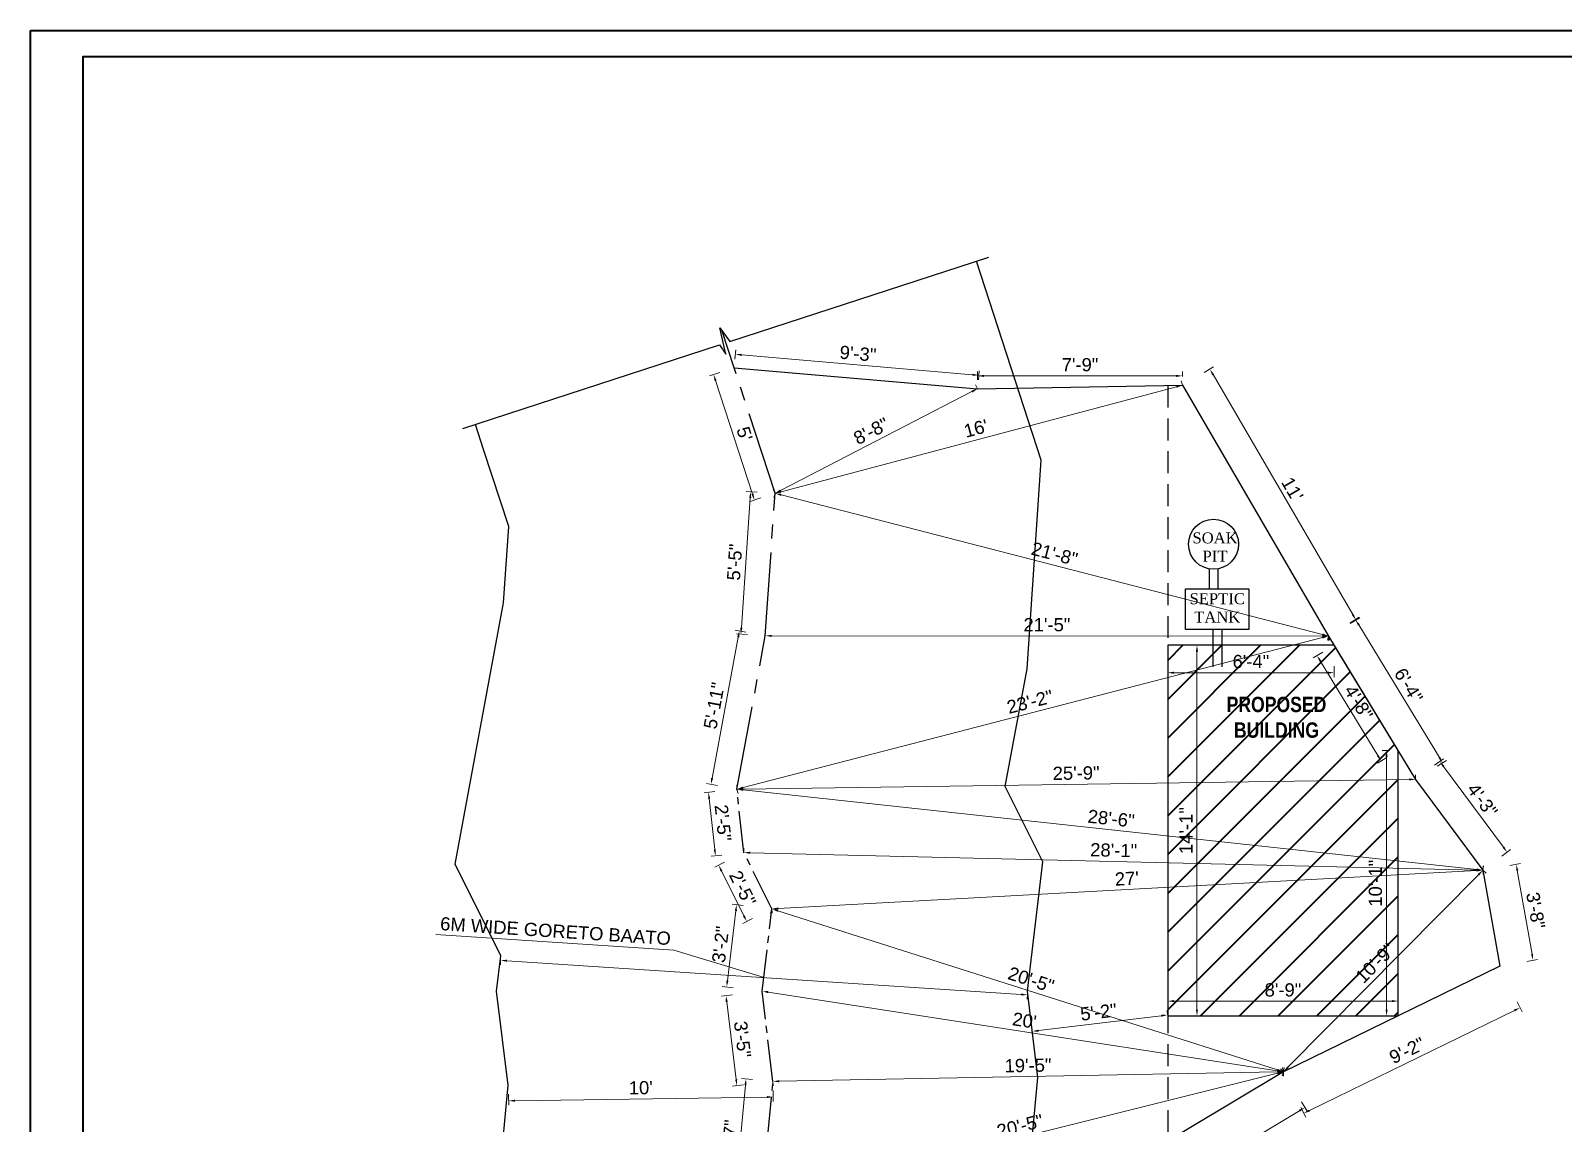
# Model space of a CAD drawing. Header units: inches. Extents: x 376358 to 406049, y -63575 to -53607.
# Drawn here: x 383378 to 384077, y -56287 to -55789 of the extents above; entities that cross this region are included whole.
import ezdxf

# ---------------------------------------------------------------- set-up
doc = ezdxf.new("R2010")
doc.units = ezdxf.units.IN
doc.header["$LTSCALE"] = 2
doc.header["$MEASUREMENT"] = 0
doc.header["$PDMODE"] = 34
doc.linetypes.add('CENTER2', pattern=[28.575, 19.05, -3.175, 3.175, -3.175])
doc.linetypes.add('HIDDEN', pattern=[0.375, 0.25, -0.125])
doc.layers.get('0').update_dxf_attribs({"linetype": 'CONTINUOUS'})
doc.layers.get('DEFPOINTS').update_dxf_attribs({"color": 141, "linetype": 'CONTINUOUS'})
for name, color, linetype, lineweight in [('door', 20, 'CONTINUOUS', 35), ('steps', 253, 'CONTINUOUS', 20), ('WALL - A', 1, 'CONTINUOUS', 40)]:
    doc.layers.add(name, color=color, linetype=linetype, lineweight=lineweight)
doc.layers.add('Normal Wall', color=7, linetype='CONTINUOUS', lineweight=35, true_color=0xffaf89)
doc.styles.add('Lettring Text', font='arial.ttf')
doc.styles.get("Standard").update_dxf_attribs({"font": 'ARIALN.TTF'})
doc.dimstyles.new('Copy of Standard', dxfattribs={"dimtxt": 6, "dimasz": 2.875, "dimexe": 2, "dimexo": 4, "dimgap": 2, "dimtad": 1, "dimdec": 0, "dimrnd": 1, "dimzin": 0, "dimdsep": 46, "dimlunit": 4, "dimtxsty": 'Lettring Text', "dimcen": 0.1, "dimclrd": 7, "dimclre": 7, "dimclrt": 7, "dimazin": 0, "dimtfac": 0.645, "dimtdec": 0, "dimtmove": 1, "dimatfit": 0, "dimfxl": 3, "dimfxlon": 1, "dimtfillclr": 256, "dimtolj": 1, "dimtzin": 0, "dimlwd": -1, "dimlwe": -1, "dimarcsym": 2})

# ---------------------------------------------------------------- blocks, each defined once
blk = doc.blocks.new('*D374')
at = {"layer": 'DEFPOINTS', "color": 0, "ltscale": 0.5, "transparency": 16777216}
for p in [(383698.86, -55942.78), (383810.28, -55946.19), (383809.75, -55952.31)]:
    blk.add_point(p, dxfattribs=at)
at = {"layer": 'steps', "color": 7, "ltscale": 0.5, "transparency": 16777216}
for p, q in [((383699.2, -55938.79), (383699.56, -55934.66)), ((383702.25, -55936.9), (383807.42, -55945.94)), ((383810.1, -55948.33), (383810.45, -55944.2))]:
    blk.add_line(p, q, dxfattribs=at)
for points in [[(383702.29, -55936.42), (383702.21, -55937.38), (383699.39, -55936.65)], [(383807.46, -55945.47), (383807.38, -55946.42), (383810.28, -55946.19)]]:
    blk.add_solid(points, dxfattribs=at)
at = {"layer": 'steps', "color": 7, "ltscale": 0.5, "transparency": 16777216, "insert": (383755.27, -55936.37), "char_height": 6, "attachment_point": 5, "rotation": 355.08369, "style": 'Lettring Text'}
blk.add_mtext('\\A1;9\'-3"', dxfattribs=at)
blk = doc.blocks.new('*D375')
at = {"layer": 'DEFPOINTS', "color": 0, "ltscale": 0.5, "transparency": 16777216}
for p in [(383903.07, -55946.47), (383903.07, -55950.71), (383809.75, -55952.31)]:
    blk.add_point(p, dxfattribs=at)
at = {"layer": 'steps', "color": 7, "ltscale": 0.5, "transparency": 16777216}
for p, q in [((383809.75, -55948.31), (383809.75, -55944.47)), ((383812.63, -55946.47), (383900.19, -55946.47)), ((383903.07, -55946.71), (383903.07, -55944.47))]:
    blk.add_line(p, q, dxfattribs=at)
for points in [[(383812.63, -55945.99), (383812.63, -55946.95), (383809.75, -55946.47)], [(383900.19, -55945.99), (383900.19, -55946.95), (383903.07, -55946.47)]]:
    blk.add_solid(points, dxfattribs=at)
at = {"layer": 'steps', "color": 7, "ltscale": 0.5, "transparency": 16777216, "insert": (383856.41, -55941.41), "char_height": 6, "attachment_point": 5, "style": 'Lettring Text'}
blk.add_mtext('\\A1;7\'-9"', dxfattribs=at)
blk = doc.blocks.new('*D376')
at = {"layer": 'DEFPOINTS', "color": 0, "ltscale": 0.5, "transparency": 16777216}
for p in [(383903.07, -55950.71), (383982.1, -56057.65), (383969.6, -56064.93)]:
    blk.add_point(p, dxfattribs=at)
at = {"layer": 'steps', "color": 7, "ltscale": 0.5, "transparency": 16777216}
for p, q in [((383912.97, -55944.94), (383917.29, -55942.42)), ((383917.01, -55945.91), (383980.65, -56055.17)), ((383979.51, -56059.16), (383983.83, -56056.65))]:
    blk.add_line(p, q, dxfattribs=at)
for points in [[(383917.43, -55945.67), (383916.6, -55946.15), (383915.57, -55943.43)], [(383981.07, -56054.93), (383980.24, -56055.41), (383982.1, -56057.65)]]:
    blk.add_solid(points, dxfattribs=at)
at = {"layer": 'steps', "color": 7, "ltscale": 0.5, "transparency": 16777216, "insert": (383953.16, -55998.02), "char_height": 6, "attachment_point": 5, "rotation": 300.21914, "style": 'Lettring Text'}
blk.add_mtext("\\A1;11'", dxfattribs=at)
blk = doc.blocks.new('*D377')
at = {"layer": 'DEFPOINTS', "color": 0, "ltscale": 0.5, "transparency": 16777216}
for p in [(383969.6, -56064.93), (384021.6, -56122.7), (384009.29, -56130.19)]:
    blk.add_point(p, dxfattribs=at)
at = {"layer": 'steps', "color": 7, "ltscale": 0.5, "transparency": 16777216}
for p, q in [((383979.35, -56059.01), (383983.62, -56056.41)), ((383983.41, -56059.9), (384020.11, -56120.24)), ((384019.04, -56124.26), (384023.31, -56121.66))]:
    blk.add_line(p, q, dxfattribs=at)
for points in [[(383983.81, -56059.65), (383983, -56060.15), (383981.91, -56057.45)], [(384020.51, -56119.99), (384019.7, -56120.49), (384021.6, -56122.7)]]:
    blk.add_solid(points, dxfattribs=at)
at = {"layer": 'steps', "color": 7, "ltscale": 0.5, "transparency": 16777216, "insert": (384006.08, -56087.44), "char_height": 6, "attachment_point": 5, "rotation": 301.30939, "style": 'Lettring Text'}
blk.add_mtext('\\A1;6\'-4"', dxfattribs=at)
blk = doc.blocks.new('*D378')
at = {"layer": 'DEFPOINTS', "color": 0, "ltscale": 0.5, "transparency": 16777216}
for p in [(384009.29, -56130.19), (384050.97, -56163.39), (384039.95, -56171.56)]:
    blk.add_point(p, dxfattribs=at)
at = {"layer": 'steps', "color": 7, "ltscale": 0.5, "transparency": 16777216}
for p, q in [((384017.89, -56123.81), (384021.91, -56120.83)), ((384022.02, -56124.33), (384049.25, -56161.08)), ((384048.56, -56165.18), (384052.57, -56162.2))]:
    blk.add_line(p, q, dxfattribs=at)
for points in [[(384022.4, -56124.05), (384021.63, -56124.62), (384020.3, -56122.02)], [(384049.64, -56160.8), (384048.87, -56161.37), (384050.97, -56163.39)]]:
    blk.add_solid(points, dxfattribs=at)
at = {"layer": 'steps', "color": 7, "ltscale": 0.5, "transparency": 16777216, "insert": (384039.7, -56139.69), "char_height": 6, "attachment_point": 5, "rotation": 306.54442, "style": 'Lettring Text'}
blk.add_mtext('\\A1;4\'-3"', dxfattribs=at)
blk = doc.blocks.new('*D379')
at = {"layer": 'DEFPOINTS', "color": 0, "ltscale": 0.5, "transparency": 16777216}
for p in [(384039.95, -56171.56), (384047.68, -56215.3), (384062.83, -56212.63)]:
    blk.add_point(p, dxfattribs=at)
at = {"layer": 'steps', "color": 7, "ltscale": 0.5, "transparency": 16777216}
for p, q in [((384052.16, -56169.4), (384057.08, -56168.53)), ((384055.61, -56171.71), (384062.33, -56209.79)), ((384059.88, -56213.15), (384064.8, -56212.28))]:
    blk.add_line(p, q, dxfattribs=at)
for points in [[(384056.08, -56171.63), (384055.14, -56171.79), (384055.11, -56168.88)], [(384062.8, -56209.71), (384061.86, -56209.88), (384062.83, -56212.63)]]:
    blk.add_solid(points, dxfattribs=at)
at = {"layer": 'steps', "color": 7, "ltscale": 0.5, "transparency": 16777216, "insert": (384063.96, -56189.87), "char_height": 6, "attachment_point": 5, "rotation": 280.01239, "style": 'Lettring Text'}
blk.add_mtext('\\A1;3\'-8"', dxfattribs=at)
blk = doc.blocks.new('*D380')
at = {"layer": 'DEFPOINTS', "color": 0, "ltscale": 0.5, "transparency": 16777216}
for p in [(384047.68, -56215.3), (383949.11, -56263.36), (383958.32, -56282.25)]:
    blk.add_point(p, dxfattribs=at)
at = {"layer": 'steps', "color": 7, "ltscale": 0.5, "transparency": 16777216}
for p, q in [((384054.3, -56235.45), (383960.91, -56280.99)), ((384055.57, -56231.49), (384057.76, -56235.99)), ((383957.01, -56279.55), (383959.2, -56284.04))]:
    blk.add_line(p, q, dxfattribs=at)
for points in [[(384054.09, -56235.02), (384054.51, -56235.88), (384056.89, -56234.19)], [(383960.7, -56280.56), (383961.12, -56281.42), (383958.32, -56282.25)]]:
    blk.add_solid(points, dxfattribs=at)
at = {"layer": 'steps', "color": 7, "ltscale": 0.5, "transparency": 16777216, "insert": (384005.39, -56253.67), "char_height": 6, "attachment_point": 5, "rotation": 25.99193, "style": 'Lettring Text'}
blk.add_mtext('\\A1;9\'-2"', dxfattribs=at)
blk = doc.blocks.new('*D381')
at = {"layer": 'DEFPOINTS', "color": 0, "ltscale": 0.5, "transparency": 16777216}
for p in [(383949.11, -56263.36), (383865.14, -56313.54), (383874.85, -56329.8)]:
    blk.add_point(p, dxfattribs=at)
at = {"layer": 'steps', "color": 7, "ltscale": 0.5, "transparency": 16777216}
for p, q in [((383957.29, -56277.04), (383959.86, -56281.33)), ((383956.36, -56281.09), (383877.32, -56328.32)), ((383873.32, -56327.22), (383875.88, -56331.51))]:
    blk.add_line(p, q, dxfattribs=at)
for points in [[(383956.12, -56280.68), (383956.61, -56281.5), (383958.83, -56279.62)], [(383877.08, -56327.91), (383877.57, -56328.73), (383874.85, -56329.8)]]:
    blk.add_solid(points, dxfattribs=at)
at = {"layer": 'steps', "color": 7, "ltscale": 0.5, "transparency": 16777216, "insert": (383914.24, -56300.36), "char_height": 6, "attachment_point": 5, "rotation": 30.86167, "style": 'Lettring Text'}
blk.add_mtext('\\A1;8\'-2"', dxfattribs=at)
blk = doc.blocks.new('*D384')
at = {"layer": 'DEFPOINTS', "color": 0, "ltscale": 0.5, "transparency": 16777216}
for p in [(383704.27, -56266.59), (383716.54, -56267.72), (383711.47, -56322.52)]:
    blk.add_point(p, dxfattribs=at)
at = {"layer": 'steps', "color": 7, "ltscale": 0.5, "transparency": 16777216}
for p, q in [((383699.47, -56318.53), (383704, -56269.45)), ((383707.26, -56266.87), (383702.28, -56266.41)), ((383702.19, -56321.67), (383697.21, -56321.2))]:
    blk.add_line(p, q, dxfattribs=at)
for points in [[(383703.53, -56269.41), (383704.48, -56269.5), (383704.27, -56266.59)], [(383698.99, -56318.48), (383699.94, -56318.57), (383699.2, -56321.39)]]:
    blk.add_solid(points, dxfattribs=at)
at = {"layer": 'steps', "color": 7, "ltscale": 0.5, "transparency": 16777216, "insert": (383696.76, -56293.53), "char_height": 6, "attachment_point": 5, "rotation": 84.71805, "style": 'Lettring Text'}
blk.add_mtext('\\A1;4\'-7"', dxfattribs=at)
blk = doc.blocks.new('*D385')
at = {"layer": 'DEFPOINTS', "color": 0, "ltscale": 0.5, "transparency": 16777216}
for p in [(383695.14, -56228.66), (383711.55, -56226.67), (383716.54, -56267.72)]:
    blk.add_point(p, dxfattribs=at)
at = {"layer": 'steps', "color": 7, "ltscale": 0.5, "transparency": 16777216}
for p, q in [((383698.12, -56228.3), (383693.15, -56228.9)), ((383699.78, -56266.86), (383695.48, -56231.51)), ((383703.1, -56269.36), (383698.14, -56269.96))]:
    blk.add_line(p, q, dxfattribs=at)
for points in [[(383695.96, -56231.46), (383695.01, -56231.57), (383695.14, -56228.66)], [(383700.25, -56266.81), (383699.3, -56266.92), (383700.13, -56269.72)]]:
    blk.add_solid(points, dxfattribs=at)
at = {"layer": 'steps', "color": 7, "ltscale": 0.5, "transparency": 16777216, "insert": (383702.66, -56248.58), "char_height": 6, "attachment_point": 5, "rotation": 276.92535, "style": 'Lettring Text'}
blk.add_mtext('\\A1;3\'-5"', dxfattribs=at)
blk = doc.blocks.new('*D386')
at = {"layer": 'DEFPOINTS', "color": 0, "ltscale": 0.5, "transparency": 16777216}
for p in [(383699.98, -56187.23), (383716.08, -56189.17), (383711.55, -56226.67)]:
    blk.add_point(p, dxfattribs=at)
at = {"layer": 'steps', "color": 7, "ltscale": 0.5, "transparency": 16777216}
for p, q in [((383702.96, -56187.59), (383698, -56186.99)), ((383695.8, -56221.87), (383699.64, -56190.08)), ((383698.43, -56225.08), (383693.47, -56224.48))]:
    blk.add_line(p, q, dxfattribs=at)
for points in [[(383699.16, -56190.02), (383700.11, -56190.14), (383699.98, -56187.23)], [(383695.32, -56221.81), (383696.28, -56221.93), (383695.46, -56224.72)]]:
    blk.add_solid(points, dxfattribs=at)
at = {"layer": 'steps', "color": 7, "ltscale": 0.5, "transparency": 16777216, "insert": (383692.69, -56205.37), "char_height": 6, "attachment_point": 5, "rotation": 83.11748, "style": 'Lettring Text'}
blk.add_mtext('\\A1;3\'-2"', dxfattribs=at)
blk = doc.blocks.new('*D387')
at = {"layer": 'DEFPOINTS', "color": 0, "ltscale": 0.5, "transparency": 16777216}
for p in [(383703.29, -56163.56), (383691.8, -56169.3), (383716.08, -56189.17)]:
    blk.add_point(p, dxfattribs=at)
at = {"layer": 'steps', "color": 7, "ltscale": 0.5, "transparency": 16777216}
for p, q in [((383694.48, -56167.96), (383690.01, -56170.19)), ((383703.3, -56192.33), (383693.08, -56171.87)), ((383707.27, -56193.57), (383702.79, -56195.8))]:
    blk.add_line(p, q, dxfattribs=at)
for points in [[(383693.51, -56171.66), (383692.65, -56172.09), (383691.8, -56169.3)], [(383703.73, -56192.12), (383702.87, -56192.55), (383704.58, -56194.91)]]:
    blk.add_solid(points, dxfattribs=at)
at = {"layer": 'steps', "color": 7, "ltscale": 0.5, "transparency": 16777216, "insert": (383702.72, -56179.84), "char_height": 6, "attachment_point": 5, "rotation": 296.5303, "style": 'Lettring Text'}
blk.add_mtext('\\A1;2\'-5"', dxfattribs=at)
blk = doc.blocks.new('*D388')
at = {"layer": 'DEFPOINTS', "color": 0, "ltscale": 0.5, "transparency": 16777216}
for p in [(383687.16, -56136.09), (383700.13, -56134.67), (383703.29, -56163.56)]:
    blk.add_point(p, dxfattribs=at)
at = {"layer": 'steps', "color": 7, "ltscale": 0.5, "transparency": 16777216}
for p, q in [((383690.14, -56135.77), (383685.17, -56136.31)), ((383690.01, -56162.12), (383687.48, -56138.95)), ((383693.31, -56164.66), (383688.34, -56165.2))]:
    blk.add_line(p, q, dxfattribs=at)
for points in [[(383687.95, -56138.9), (383687, -56139), (383687.16, -56136.09)], [(383690.49, -56162.07), (383689.54, -56162.18), (383690.33, -56164.98)]]:
    blk.add_solid(points, dxfattribs=at)
at = {"layer": 'steps', "color": 7, "ltscale": 0.5, "transparency": 16777216, "insert": (383693.78, -56149.99), "char_height": 6, "attachment_point": 5, "rotation": 276.24963, "style": 'Lettring Text'}
blk.add_mtext('\\A1;2\'-5"', dxfattribs=at)
blk = doc.blocks.new('*D389')
at = {"layer": 'DEFPOINTS', "color": 0, "ltscale": 0.5, "transparency": 16777216}
for p in [(383701.22, -56062.65), (383713.05, -56064.84), (383700.13, -56134.67)]:
    blk.add_point(p, dxfattribs=at)
at = {"layer": 'steps', "color": 7, "ltscale": 0.5, "transparency": 16777216}
for p, q in [((383704.17, -56063.2), (383699.26, -56062.29)), ((383688.82, -56129.66), (383700.7, -56065.48)), ((383691.24, -56133.03), (383686.33, -56132.12))]:
    blk.add_line(p, q, dxfattribs=at)
for points in [[(383700.23, -56065.39), (383701.17, -56065.57), (383701.22, -56062.65)], [(383688.35, -56129.57), (383689.29, -56129.74), (383688.29, -56132.48)]]:
    blk.add_solid(points, dxfattribs=at)
at = {"layer": 'steps', "color": 7, "ltscale": 0.5, "transparency": 16777216, "insert": (383689.78, -56096.65), "char_height": 6, "attachment_point": 5, "rotation": 79.51136, "style": 'Lettring Text'}
blk.add_mtext('\\A1;5\'-11"', dxfattribs=at)
blk = doc.blocks.new('*D390')
at = {"layer": 'DEFPOINTS', "color": 0, "ltscale": 0.5, "transparency": 16777216}
for p in [(383706.38, -55999.19), (383717.49, -55999.95), (383713.05, -56064.84)]:
    blk.add_point(p, dxfattribs=at)
at = {"layer": 'steps', "color": 7, "ltscale": 0.5, "transparency": 16777216}
for p, q in [((383709.37, -55999.39), (383704.38, -55999.05)), ((383702.14, -56061.22), (383706.18, -56002.06)), ((383704.94, -56064.29), (383699.95, -56063.95))]:
    blk.add_line(p, q, dxfattribs=at)
for points in [[(383705.71, -56002.02), (383706.66, -56002.09), (383706.38, -55999.19)], [(383701.67, -56061.18), (383702.62, -56061.25), (383701.95, -56064.08)]]:
    blk.add_solid(points, dxfattribs=at)
at = {"layer": 'steps', "color": 7, "ltscale": 0.5, "transparency": 16777216, "insert": (383699.12, -56031.29), "char_height": 6, "attachment_point": 5, "rotation": 86.0932, "style": 'Lettring Text'}
blk.add_mtext('\\A1;5\'-5"', dxfattribs=at)
blk = doc.blocks.new('*D391')
at = {"layer": 'DEFPOINTS', "color": 0, "ltscale": 0.5, "transparency": 16777216}
for p in [(383698.86, -55942.78), (383689.49, -55945.83), (383717.49, -55999.95)]:
    blk.add_point(p, dxfattribs=at)
at = {"layer": 'steps', "color": 7, "ltscale": 0.5, "transparency": 16777216}
for p, q in [((383692.34, -55944.9), (383687.58, -55946.45)), ((383707.22, -56000.27), (383690.38, -55948.56)), ((383710.96, -56002.07), (383706.21, -56003.62))]:
    blk.add_line(p, q, dxfattribs=at)
for points in [[(383690.83, -55948.42), (383689.92, -55948.71), (383689.49, -55945.83)], [(383707.68, -56000.12), (383706.77, -56000.42), (383708.11, -56003)]]:
    blk.add_solid(points, dxfattribs=at)
at = {"layer": 'steps', "color": 7, "ltscale": 0.5, "transparency": 16777216, "insert": (383703.6, -55972.85), "char_height": 6, "attachment_point": 5, "rotation": 288.04507, "style": 'Lettring Text'}
blk.add_mtext("\\A1;5'", dxfattribs=at)
blk = doc.blocks.new('*D397')
at = {"layer": 'DEFPOINTS', "color": 0, "ltscale": 0.5, "transparency": 16777216}
for p in [(383809.75, -55952.31), (383809.75, -55952.31), (383717.49, -55999.95)]:
    blk.add_point(p, dxfattribs=at)
at = {"layer": 'steps', "color": 7, "ltscale": 0.5, "transparency": 16777216}
for p, q in [((383809.75, -55952.31), (383808.84, -55950.54)), ((383720.04, -55998.63), (383807.2, -55953.63)), ((383717.49, -55999.95), (383716.57, -55998.17))]:
    blk.add_line(p, q, dxfattribs=at)
for points in [[(383806.98, -55953.21), (383807.42, -55954.06), (383809.75, -55952.31)], [(383719.82, -55998.2), (383720.26, -55999.05), (383717.49, -55999.95)]]:
    blk.add_solid(points, dxfattribs=at)
at = {"layer": 'steps', "color": 7, "ltscale": 0.5, "transparency": 16777216, "insert": (383761.3, -55971.63), "char_height": 6, "attachment_point": 5, "rotation": 27.30461, "style": 'Lettring Text'}
blk.add_mtext('\\A1;8\'-8"', dxfattribs=at)
blk = doc.blocks.new('*D398')
at = {"layer": 'DEFPOINTS', "color": 0, "ltscale": 0.5, "transparency": 16777216}
for p in [(383903.07, -55950.71), (383903.07, -55950.71), (383717.49, -55999.95)]:
    blk.add_point(p, dxfattribs=at)
at = {"layer": 'steps', "color": 7, "ltscale": 0.5, "transparency": 16777216}
for p, q in [((383903.07, -55950.71), (383902.56, -55948.77)), ((383720.27, -55999.21), (383900.29, -55951.44)), ((383717.49, -55999.95), (383716.97, -55998.01))]:
    blk.add_line(p, q, dxfattribs=at)
for points in [[(383900.17, -55950.98), (383900.41, -55951.91), (383903.07, -55950.71)], [(383720.14, -55998.75), (383720.39, -55999.67), (383717.49, -55999.95)]]:
    blk.add_solid(points, dxfattribs=at)
at = {"layer": 'steps', "color": 7, "ltscale": 0.5, "transparency": 16777216, "insert": (383808.98, -55970.43), "char_height": 6, "attachment_point": 5, "rotation": 14.86005, "style": 'Lettring Text'}
blk.add_mtext("\\A1;16'", dxfattribs=at)
blk = doc.blocks.new('*D399')
at = {"layer": 'DEFPOINTS', "color": 0, "ltscale": 0.5, "transparency": 16777216}
for p in [(383717.49, -55999.95), (383969.6, -56064.93), (383969.6, -56064.93)]:
    blk.add_point(p, dxfattribs=at)
at = {"layer": 'steps', "color": 7, "ltscale": 0.5, "transparency": 16777216}
for p, q in [((383717.49, -55999.95), (383716.99, -56001.88)), ((383720.27, -56000.66), (383966.82, -56064.22)), ((383969.6, -56064.93), (383969.1, -56066.87))]:
    blk.add_line(p, q, dxfattribs=at)
for points in [[(383720.39, -56000.2), (383720.15, -56001.13), (383717.49, -55999.95)], [(383966.94, -56063.75), (383966.7, -56064.68), (383969.6, -56064.93)]]:
    blk.add_solid(points, dxfattribs=at)
at = {"layer": 'steps', "color": 7, "ltscale": 0.5, "transparency": 16777216, "insert": (383844.81, -56027.54), "char_height": 6, "attachment_point": 5, "rotation": 345.54569, "style": 'Lettring Text'}
blk.add_mtext('\\A1;21\'-8"', dxfattribs=at)
blk = doc.blocks.new('*D400')
at = {"layer": 'DEFPOINTS', "color": 0, "ltscale": 0.5, "transparency": 16777216}
for p in [(383713.05, -56064.84), (383713.05, -56064.84), (383969.6, -56064.93)]:
    blk.add_point(p, dxfattribs=at)
at = {"layer": 'steps', "color": 7, "ltscale": 0.5, "transparency": 16777216}
for p, q in [((383713.05, -56064.84), (383713.06, -56062.84)), ((383966.73, -56064.93), (383715.93, -56064.84)), ((383969.6, -56064.93), (383969.6, -56066.93))]:
    blk.add_line(p, q, dxfattribs=at)
for points in [[(383715.93, -56064.36), (383715.93, -56065.32), (383713.05, -56064.84)], [(383966.73, -56064.45), (383966.73, -56065.41), (383969.6, -56064.93)]]:
    blk.add_solid(points, dxfattribs=at)
at = {"layer": 'steps', "color": 7, "ltscale": 0.5, "transparency": 16777216, "insert": (383841.33, -56059.82), "char_height": 6, "attachment_point": 5, "rotation": 359.97955, "style": 'Lettring Text'}
blk.add_mtext('\\A1;21\'-5"', dxfattribs=at)
blk = doc.blocks.new('*D401')
at = {"layer": 'DEFPOINTS', "color": 0, "ltscale": 0.5, "transparency": 16777216}
for p in [(383969.6, -56064.93), (383969.6, -56064.93), (383700.13, -56134.67)]:
    blk.add_point(p, dxfattribs=at)
at = {"layer": 'steps', "color": 7, "ltscale": 0.5, "transparency": 16777216}
for p, q in [((383702.91, -56133.95), (383966.82, -56065.65)), ((383969.6, -56064.93), (383970.1, -56066.87)), ((383700.13, -56134.67), (383700.63, -56136.61))]:
    blk.add_line(p, q, dxfattribs=at)
for points in [[(383966.7, -56065.19), (383966.94, -56066.12), (383969.6, -56064.93)], [(383702.79, -56133.49), (383703.03, -56134.42), (383700.13, -56134.67)]]:
    blk.add_solid(points, dxfattribs=at)
at = {"layer": 'steps', "color": 7, "ltscale": 0.5, "transparency": 16777216, "insert": (383833.6, -56094.9), "char_height": 6, "attachment_point": 5, "rotation": 14.50968, "style": 'Lettring Text'}
blk.add_mtext('\\A1;23\'-2"', dxfattribs=at)
blk = doc.blocks.new('*D402')
at = {"layer": 'DEFPOINTS', "color": 0, "ltscale": 0.5, "transparency": 16777216}
for p in [(384009.29, -56130.19), (383700.13, -56134.67), (383700.13, -56134.67)]:
    blk.add_point(p, dxfattribs=at)
at = {"layer": 'steps', "color": 7, "ltscale": 0.5, "transparency": 16777216}
for p, q in [((383700.13, -56134.67), (383700.1, -56132.67)), ((384006.42, -56130.23), (383703, -56134.63)), ((384009.29, -56130.19), (384009.26, -56128.19))]:
    blk.add_line(p, q, dxfattribs=at)
for points in [[(384006.41, -56129.75), (384006.42, -56130.71), (384009.29, -56130.19)], [(383702.99, -56134.15), (383703.01, -56135.11), (383700.13, -56134.67)]]:
    blk.add_solid(points, dxfattribs=at)
at = {"layer": 'steps', "color": 7, "ltscale": 0.5, "transparency": 16777216, "insert": (383854.64, -56127.37), "char_height": 6, "attachment_point": 5, "rotation": 0.83177, "style": 'Lettring Text'}
blk.add_mtext('\\A1;25\'-9"', dxfattribs=at)
blk = doc.blocks.new('*D403')
at = {"layer": 'DEFPOINTS', "color": 0, "ltscale": 0.5, "transparency": 16777216}
for p in [(383700.13, -56134.67), (383700.13, -56134.67), (384039.95, -56171.56)]:
    blk.add_point(p, dxfattribs=at)
at = {"layer": 'steps', "color": 7, "ltscale": 0.5, "transparency": 16777216}
for p, q in [((383700.13, -56134.67), (383700.34, -56132.69)), ((384037.09, -56171.25), (383702.98, -56134.98)), ((384039.95, -56171.56), (384040.17, -56169.57))]:
    blk.add_line(p, q, dxfattribs=at)
for points in [[(383703.04, -56134.51), (383702.93, -56135.46), (383700.13, -56134.67)], [(384037.15, -56170.77), (384037.04, -56171.72), (384039.95, -56171.56)]]:
    blk.add_solid(points, dxfattribs=at)
at = {"layer": 'steps', "color": 7, "ltscale": 0.5, "transparency": 16777216, "insert": (383870.59, -56148.08), "char_height": 6, "attachment_point": 5, "rotation": 353.80589, "style": 'Lettring Text'}
blk.add_mtext('\\A1;28\'-6"', dxfattribs=at)
blk = doc.blocks.new('*D404')
at = {"layer": 'DEFPOINTS', "color": 0, "ltscale": 0.5, "transparency": 16777216}
for p in [(383703.29, -56163.56), (384039.95, -56171.56), (384039.95, -56171.56)]:
    blk.add_point(p, dxfattribs=at)
at = {"layer": 'steps', "color": 7, "ltscale": 0.5, "transparency": 16777216}
for p, q in [((383703.29, -56163.56), (383703.34, -56161.56)), ((383706.16, -56163.63), (384037.08, -56171.49)), ((384039.95, -56171.56), (384040, -56169.56))]:
    blk.add_line(p, q, dxfattribs=at)
for points in [[(383706.18, -56163.15), (383706.15, -56164.11), (383703.29, -56163.56)], [(384037.09, -56171.01), (384037.07, -56171.97), (384039.95, -56171.56)]]:
    blk.add_solid(points, dxfattribs=at)
at = {"layer": 'steps', "color": 7, "ltscale": 0.5, "transparency": 16777216, "insert": (383871.74, -56162.5), "char_height": 6, "attachment_point": 5, "rotation": 358.63986, "style": 'Lettring Text'}
blk.add_mtext('\\A1;28\'-1"', dxfattribs=at)
blk = doc.blocks.new('*D405')
at = {"layer": 'DEFPOINTS', "color": 0, "ltscale": 0.5, "transparency": 16777216}
for p in [(384039.95, -56171.56), (383716.08, -56189.17), (383716.08, -56189.17)]:
    blk.add_point(p, dxfattribs=at)
at = {"layer": 'steps', "color": 7, "ltscale": 0.5, "transparency": 16777216}
for p, q in [((384037.08, -56171.71), (383718.95, -56189.01)), ((384039.95, -56171.56), (384040.06, -56173.55)), ((383716.08, -56189.17), (383716.18, -56191.17))]:
    blk.add_line(p, q, dxfattribs=at)
for points in [[(384037.06, -56171.23), (384037.11, -56172.19), (384039.95, -56171.56)], [(383718.92, -56188.54), (383718.97, -56189.49), (383716.08, -56189.17)]]:
    blk.add_solid(points, dxfattribs=at)
at = {"layer": 'steps', "color": 7, "ltscale": 0.5, "transparency": 16777216, "insert": (383877.74, -56175.36), "char_height": 6, "attachment_point": 5, "rotation": 3.11309, "style": 'Lettring Text'}
blk.add_mtext("\\A1;27'", dxfattribs=at)
blk = doc.blocks.new('*D392')
at = {"layer": 'DEFPOINTS', "color": 0, "ltscale": 0.5, "transparency": 16777216}
for p in [(383716.08, -56189.17), (383716.08, -56189.17), (383949.11, -56263.36)]:
    blk.add_point(p, dxfattribs=at)
at = {"layer": 'steps', "color": 7, "ltscale": 0.5, "transparency": 16777216}
for p, q in [((383716.08, -56189.17), (383715.47, -56191.08)), ((383946.37, -56262.48), (383718.81, -56190.04)), ((383949.11, -56263.36), (383948.51, -56265.26))]:
    blk.add_line(p, q, dxfattribs=at)
for points in [[(383718.96, -56189.59), (383718.67, -56190.5), (383716.08, -56189.17)], [(383946.52, -56262.03), (383946.23, -56262.94), (383949.11, -56263.36)]]:
    blk.add_solid(points, dxfattribs=at)
at = {"layer": 'steps', "color": 7, "ltscale": 0.5, "transparency": 16777216, "insert": (383834.13, -56221.44), "char_height": 6, "attachment_point": 5, "rotation": 342.34156, "style": 'Lettring Text'}
blk.add_mtext('\\A1;20\'-5"', dxfattribs=at)
blk = doc.blocks.new('*D393')
at = {"layer": 'DEFPOINTS', "color": 0, "ltscale": 0.5, "transparency": 16777216}
for p in [(383711.55, -56226.67), (383949.11, -56263.36), (383949.11, -56263.36)]:
    blk.add_point(p, dxfattribs=at)
at = {"layer": 'steps', "color": 7, "ltscale": 0.5, "transparency": 16777216}
for p, q in [((383711.55, -56226.67), (383711.85, -56224.69)), ((383714.39, -56227.1), (383946.27, -56262.92)), ((383949.11, -56263.36), (383949.42, -56261.38))]:
    blk.add_line(p, q, dxfattribs=at)
for points in [[(383714.46, -56226.63), (383714.32, -56227.58), (383711.55, -56226.67)], [(383946.35, -56262.44), (383946.2, -56263.39), (383949.11, -56263.36)]]:
    blk.add_solid(points, dxfattribs=at)
at = {"layer": 'steps', "color": 7, "ltscale": 0.5, "transparency": 16777216, "insert": (383831.1, -56240.01), "char_height": 6, "attachment_point": 5, "rotation": 351.22033, "style": 'Lettring Text'}
blk.add_mtext("\\A1;20'", dxfattribs=at)
blk = doc.blocks.new('*D394')
at = {"layer": 'DEFPOINTS', "color": 0, "ltscale": 0.5, "transparency": 16777216}
for p in [(383949.11, -56263.36), (383716.54, -56267.72), (383716.54, -56267.72)]:
    blk.add_point(p, dxfattribs=at)
at = {"layer": 'steps', "color": 7, "ltscale": 0.5, "transparency": 16777216}
for p, q in [((383946.24, -56263.41), (383719.41, -56267.67)), ((383949.11, -56263.36), (383949.15, -56265.36)), ((383716.54, -56267.72), (383716.57, -56269.72))]:
    blk.add_line(p, q, dxfattribs=at)
for points in [[(383946.23, -56262.93), (383946.25, -56263.89), (383949.11, -56263.36)], [(383719.4, -56267.19), (383719.42, -56268.15), (383716.54, -56267.72)]]:
    blk.add_solid(points, dxfattribs=at)
at = {"layer": 'steps', "color": 7, "ltscale": 0.5, "transparency": 16777216, "insert": (383832.73, -56260.48), "char_height": 6, "attachment_point": 5, "rotation": 1.07601, "style": 'Lettring Text'}
blk.add_mtext('\\A1;19\'-5"', dxfattribs=at)
blk = doc.blocks.new('*D395')
at = {"layer": 'DEFPOINTS', "color": 0, "ltscale": 0.5, "transparency": 16777216}
for p in [(383949.11, -56263.36), (383949.11, -56263.36), (383711.47, -56322.52)]:
    blk.add_point(p, dxfattribs=at)
at = {"layer": 'steps', "color": 7, "ltscale": 0.5, "transparency": 16777216}
for p, q in [((383714.26, -56321.83), (383946.32, -56264.05)), ((383949.11, -56263.36), (383948.63, -56261.42)), ((383711.47, -56322.52), (383710.99, -56320.58))]:
    blk.add_line(p, q, dxfattribs=at)
for points in [[(383946.21, -56263.59), (383946.44, -56264.52), (383949.11, -56263.36)], [(383714.14, -56321.36), (383714.38, -56322.29), (383711.47, -56322.52)]]:
    blk.add_solid(points, dxfattribs=at)
at = {"layer": 'steps', "color": 7, "ltscale": 0.5, "transparency": 16777216, "insert": (383829.07, -56288.03), "char_height": 6, "attachment_point": 5, "rotation": 13.98089, "style": 'Lettring Text'}
blk.add_mtext('\\A1;20\'-5"', dxfattribs=at)
blk = doc.blocks.new('*D409')
at = {"layer": 'DEFPOINTS', "color": 0, "ltscale": 0.5, "transparency": 16777216}
for p in [(384039.95, -56171.56), (384039.95, -56171.56), (383949.11, -56263.36)]:
    blk.add_point(p, dxfattribs=at)
at = {"layer": 'steps', "color": 7, "ltscale": 0.5, "transparency": 16777216}
for p, q in [((383951.14, -56261.31), (384037.93, -56173.6)), ((384039.95, -56171.56), (384041.37, -56172.96)), ((383949.11, -56263.36), (383947.69, -56261.95))]:
    blk.add_line(p, q, dxfattribs=at)
for points in [[(384037.59, -56173.26), (384038.27, -56173.94), (384039.95, -56171.56)], [(383950.8, -56260.98), (383951.48, -56261.65), (383949.11, -56263.36)]]:
    blk.add_solid(points, dxfattribs=at)
at = {"layer": 'steps', "color": 7, "ltscale": 0.5, "transparency": 16777216, "insert": (383990.93, -56213.89), "char_height": 6, "attachment_point": 5, "rotation": 45.30163, "style": 'Lettring Text'}
blk.add_mtext('\\A1;10\'-9"', dxfattribs=at)
blk = doc.blocks.new('*D410')
at = {"layer": 'DEFPOINTS', "color": 0, "ltscale": 0.5, "transparency": 16777216}
for p in [(383896.35, -56069.13), (383896.35, -56237.89), (383909.69, -56237.89)]:
    blk.add_point(p, dxfattribs=at)
at = {"layer": 'steps', "color": 7, "ltscale": 0.5, "transparency": 16777216}
for p, q in [((383906.69, -56069.13), (383911.69, -56069.13)), ((383909.69, -56072), (383909.69, -56235.01)), ((383906.69, -56237.89), (383911.69, -56237.89))]:
    blk.add_line(p, q, dxfattribs=at)
for points in [[(383909.21, -56072), (383910.17, -56072), (383909.69, -56069.13)], [(383909.21, -56235.01), (383910.17, -56235.01), (383909.69, -56237.89)]]:
    blk.add_solid(points, dxfattribs=at)
at = {"layer": 'steps', "color": 7, "ltscale": 0.5, "transparency": 16777216, "insert": (383904.68, -56153.51), "char_height": 6, "attachment_point": 5, "rotation": 90, "style": 'Lettring Text'}
blk.add_mtext('\\A1;14\'-1"', dxfattribs=at)
blk = doc.blocks.new('*D411')
at = {"layer": 'DEFPOINTS', "color": 0, "ltscale": 0.5, "transparency": 16777216}
for p in [(383896.35, -56069.13), (383972.15, -56069.13), (383896.35, -56081.63)]:
    blk.add_point(p, dxfattribs=at)
at = {"layer": 'steps', "color": 7, "ltscale": 0.5, "transparency": 16777216}
for p, q in [((383896.35, -56078.63), (383896.35, -56083.63)), ((383969.28, -56081.63), (383899.22, -56081.63)), ((383972.15, -56078.63), (383972.15, -56083.63))]:
    blk.add_line(p, q, dxfattribs=at)
for points in [[(383899.22, -56081.15), (383899.22, -56082.11), (383896.35, -56081.63)], [(383969.28, -56081.15), (383969.28, -56082.11), (383972.15, -56081.63)]]:
    blk.add_solid(points, dxfattribs=at)
at = {"layer": 'steps', "color": 7, "ltscale": 0.5, "transparency": 16777216, "insert": (383934.25, -56076.57), "char_height": 6, "attachment_point": 5, "style": 'Lettring Text'}
blk.add_mtext('\\A1;6\'-4"', dxfattribs=at)
blk = doc.blocks.new('*D412')
at = {"layer": 'DEFPOINTS', "color": 0, "ltscale": 0.5, "transparency": 16777216}
for p in [(383972.15, -56069.13), (383964.39, -56073.85), (384001.35, -56117.13)]:
    blk.add_point(p, dxfattribs=at)
at = {"layer": 'steps', "color": 7, "ltscale": 0.5, "transparency": 16777216}
for p, q in [((383966.95, -56072.29), (383962.68, -56074.88)), ((383992.09, -56119.39), (383965.88, -56076.3)), ((383996.15, -56120.29), (383991.88, -56122.88))]:
    blk.add_line(p, q, dxfattribs=at)
for points in [[(383966.29, -56076.05), (383965.48, -56076.55), (383964.39, -56073.85)], [(383992.5, -56119.14), (383991.68, -56119.64), (383993.59, -56121.85)]]:
    blk.add_solid(points, dxfattribs=at)
at = {"layer": 'steps', "color": 7, "ltscale": 0.5, "transparency": 16777216, "insert": (383983.31, -56095.21), "char_height": 6, "attachment_point": 5, "rotation": 301.30939, "style": 'Lettring Text'}
blk.add_mtext('\\A1;4\'-8"', dxfattribs=at)
blk = doc.blocks.new('*D413')
at = {"layer": 'DEFPOINTS', "color": 0, "ltscale": 0.5, "transparency": 16777216}
for p in [(383996.05, -56117.13), (384001.35, -56117.13), (384001.35, -56237.89)]:
    blk.add_point(p, dxfattribs=at)
at = {"layer": 'steps', "color": 7, "ltscale": 0.5, "transparency": 16777216}
for p, q in [((383997.35, -56117.13), (383994.05, -56117.13)), ((383996.05, -56235.01), (383996.05, -56120)), ((383997.35, -56237.89), (383994.05, -56237.89))]:
    blk.add_line(p, q, dxfattribs=at)
for points in [[(383995.57, -56120), (383996.53, -56120), (383996.05, -56117.13)], [(383995.57, -56235.01), (383996.53, -56235.01), (383996.05, -56237.89)]]:
    blk.add_solid(points, dxfattribs=at)
at = {"layer": 'steps', "color": 7, "ltscale": 0.5, "transparency": 16777216, "insert": (383990.98, -56177.51), "char_height": 6, "attachment_point": 5, "rotation": 90, "style": 'Lettring Text'}
blk.add_mtext('\\A1;10\'-1"', dxfattribs=at)
blk = doc.blocks.new('*D414')
at = {"layer": 'DEFPOINTS', "color": 0, "ltscale": 0.5, "transparency": 16777216}
for p in [(384001.35, -56231.17), (383896.35, -56237.89), (384001.35, -56237.89)]:
    blk.add_point(p, dxfattribs=at)
at = {"layer": 'steps', "color": 7, "ltscale": 0.5, "transparency": 16777216}
for p, q in [((383896.35, -56233.89), (383896.35, -56229.17)), ((384001.35, -56233.89), (384001.35, -56229.17)), ((383899.22, -56231.17), (383998.47, -56231.17))]:
    blk.add_line(p, q, dxfattribs=at)
for points in [[(383899.22, -56230.69), (383899.22, -56231.65), (383896.35, -56231.17)], [(383998.47, -56230.69), (383998.47, -56231.65), (384001.35, -56231.17)]]:
    blk.add_solid(points, dxfattribs=at)
at = {"layer": 'steps', "color": 7, "ltscale": 0.5, "transparency": 16777216, "insert": (383948.85, -56226.11), "char_height": 6, "attachment_point": 5, "style": 'Lettring Text'}
blk.add_mtext('\\A1;8\'-9"', dxfattribs=at)
blk = doc.blocks.new('*D406')
at = {"layer": 'DEFPOINTS', "color": 0, "ltscale": 0.5, "transparency": 16777216}
for p in [(383896.35, -56237.89), (383834.65, -56244.96), (383834.7, -56245.38)]:
    blk.add_point(p, dxfattribs=at)
at = {"layer": 'steps', "color": 7, "ltscale": 0.5, "transparency": 16777216}
for p, q in [((383896.3, -56237.47), (383896.06, -56235.49)), ((383834.65, -56244.96), (383834.41, -56242.97)), ((383893.44, -56237.82), (383837.51, -56244.61))]:
    blk.add_line(p, q, dxfattribs=at)
for points in [[(383893.38, -56237.34), (383893.5, -56238.29), (383896.3, -56237.47)], [(383837.45, -56244.14), (383837.56, -56245.09), (383834.65, -56244.96)]]:
    blk.add_solid(points, dxfattribs=at)
at = {"layer": 'steps', "color": 7, "ltscale": 0.5, "transparency": 16777216, "insert": (383864.86, -56236.19), "char_height": 6, "attachment_point": 5, "rotation": 6.92535, "style": 'Lettring Text'}
blk.add_mtext('\\A1;5\'-2"', dxfattribs=at)
blk = doc.blocks.new('*D407')
at = {"layer": 'DEFPOINTS', "color": 0, "ltscale": 0.5, "transparency": 16777216}
for p in [(383592.62, -56210.55), (383832.46, -56228.33), (383832.59, -56226.26)]:
    blk.add_point(p, dxfattribs=at)
at = {"layer": 'steps', "color": 7, "ltscale": 0.5, "transparency": 16777216}
for p, q in [((383671.32, -56207.94), (383563, -56200.84)), ((383712.47, -56220.47), (383671.32, -56207.94)), ((383592.49, -56212.61), (383592.36, -56214.61)), ((383595.36, -56212.8), (383829.59, -56228.14)), ((383832.46, -56228.33), (383832.33, -56230.33))]:
    blk.add_line(p, q, dxfattribs=at)
for points in [[(383595.39, -56212.32), (383595.33, -56213.28), (383592.49, -56212.61)], [(383829.62, -56227.66), (383829.56, -56228.62), (383832.46, -56228.33)]]:
    blk.add_solid(points, dxfattribs=at)
at = {"layer": 'steps', "color": 7, "ltscale": 0.5, "transparency": 16777216, "insert": (383617.49, -56199.3), "char_height": 6, "attachment_point": 5, "rotation": 356.25292, "style": 'Lettring Text'}
blk.add_mtext('\\A1;6M WIDE GORETO BAATO', dxfattribs=at)
blk = doc.blocks.new('*D408')
at = {"layer": 'DEFPOINTS', "color": 0, "ltscale": 0.5, "transparency": 16777216}
for p in [(383596.06, -56269.46), (383716.54, -56267.72), (383596.17, -56276.57)]:
    blk.add_point(p, dxfattribs=at)
at = {"layer": 'steps', "color": 7, "ltscale": 0.5, "transparency": 16777216}
for p, q in [((383716.6, -56271.83), (383716.67, -56276.83)), ((383596.12, -56273.57), (383596.19, -56278.56)), ((383713.76, -56274.88), (383599.04, -56276.52))]:
    blk.add_line(p, q, dxfattribs=at)
for points in [[(383599.03, -56276.04), (383599.05, -56277), (383596.17, -56276.57)], [(383713.76, -56274.4), (383713.77, -56275.35), (383716.64, -56274.83)]]:
    blk.add_solid(points, dxfattribs=at)
at = {"layer": 'steps', "color": 7, "ltscale": 0.5, "transparency": 16777216, "insert": (383656.33, -56270.64), "char_height": 6, "attachment_point": 5, "rotation": 0.82305, "style": 'Lettring Text'}
blk.add_mtext("\\A1;10'", dxfattribs=at)

msp = doc.modelspace()

# ---------------------------------------------------------------- hatches: boundary and pattern name
at = {"layer": 'door', "ltscale": 0.5}
h = msp.add_hatch(dxfattribs=at)
h.set_pattern_fill('ANSI31', color=256, scale=100)
h.set_pattern_definition([(45, (-6864.662, -16.327), (-8.83883476, 8.83883476), [])])
h.paths.add_polyline_path([(384001.35, -56117.13), (383972.15, -56069.13), (383896.35, -56069.13), (383896.35, -56237.89), (384001.35, -56237.89)])
h.paths.add_polyline_path([(383986.61, -56227.11), (384003.74, -56209.8), (383994.95, -56201.11), (383977.82, -56218.42)], flags=9)
h.paths.add_polyline_path([(383910.95, -56165.94), (383910.95, -56141.59), (383898.59, -56141.59), (383898.59, -56165.94)], flags=24)
h.paths.add_polyline_path([(383924.44, -56082.79), (383944.13, -56082.79), (383944.13, -56070.43), (383924.44, -56070.43)], flags=24)
h.paths.add_polyline_path([(383972.95, -56090.16), (383983.19, -56106.98), (383993.75, -56100.56), (383983.52, -56083.74)], flags=24)
h.paths.add_polyline_path([(383997.21, -56189.94), (383997.21, -56165.59), (383984.84, -56165.59), (383984.84, -56189.94)], flags=24)
h.paths.add_polyline_path([(383939.03, -56232.33), (383958.72, -56232.33), (383958.72, -56219.97), (383939.03, -56219.97)], flags=24)
h.paths.add_polyline_path([(383919.97, -56114.83), (383971.89, -56114.83), (383971.89, -56088.81), (383919.97, -56088.81)], flags=24)

# ---------------------------------------------------------------- linework, layer by layer
at = {"ltscale": 0.5}
for p, q in [((383698.86, -55942.78), (383693.44, -55926.13)), ((383698.86, -55942.78), (383809.75, -55952.31)), ((383809.75, -55952.31), (383903.07, -55950.71)), ((383903.07, -55950.71), (383969.6, -56064.93)), ((383584.76, -55979.95), (383581.05, -55968.54)), ((383915.24, -56034.36), (383915.24, -56043.43)), ((383919.24, -56034.36), (383919.24, -56043.43)), ((383916.95, -56061.91), (383916.95, -56078.95)), ((383920.95, -56061.91), (383920.95, -56078.95)), ((383969.6, -56064.93), (384009.29, -56130.19)), ((384009.29, -56130.19), (384039.95, -56171.56)), ((384039.95, -56171.56), (384047.68, -56215.3)), ((384047.68, -56215.3), (383949.11, -56263.36)), ((383949.11, -56263.36), (383865.14, -56313.54))]:
    msp.add_line(p, q, dxfattribs=at)
at = {"linetype": 'Continuous', "ltscale": 0.5}
msp.add_lwpolyline([(383575.34, -55970.4), (383692.14, -55932.34), (383695.13, -55936.63), (383692.27, -55924.53), (383696.85, -55930.81), (383814.95, -55892.34)], dxfattribs=at)
at = {"ltscale": 0.5}
for points in [[(383829.37, -56350.77), (383837.21, -56265.99), (383832.43, -56226.62), (383839.53, -56167.79), (383822.39, -56133.47), (383832.31, -56079.9), (383838.79, -55984.9), (383809.24, -55894.19)], [(383588.35, -56350.77), (383595.86, -56269.46), (383590.67, -56226.71), (383592.62, -56210.55), (383571.77, -56168.78), (383593.8, -56049.78), (383596.18, -56014.99), (383584.76, -55979.95)]]:
    msp.add_lwpolyline(points, dxfattribs=at)
for points in [[(383904.51, -56043.43), (383933.28, -56043.43), (383933.28, -56061.91), (383904.51, -56061.91)], [(384001.35, -56117.13), (383972.15, -56069.13), (383896.35, -56069.13), (383896.35, -56237.89), (384001.35, -56237.89)]]:
    msp.add_lwpolyline(points, close=True, dxfattribs=at)
msp.add_circle((383917.26, -56023.15), 11.39, dxfattribs=at)
at = {"layer": 'Normal Wall'}
for points in [[(383378.41, -55789.27), (384436.41, -55789.27), (384436.41, -56539.8), (383378.41, -56539.8)], [(384424.51, -55801.18), (383402.22, -55801.18), (383402.22, -56527.89), (384424.51, -56527.89)], [(384424.51, -55801.18), (383402.22, -55801.18), (383402.22, -56527.89), (384424.51, -56527.89)]]:
    msp.add_lwpolyline(points, close=True, dxfattribs=at)
at = {"layer": 'Normal Wall', "color": 3}
msp.add_lwpolyline([(383378.41, -55789.27), (384436.41, -55789.27), (384436.41, -56539.8), (383378.41, -56539.8)], close=True, dxfattribs=at)
at = {"layer": 'WALL - A', "linetype": 'CENTER2', "lineweight": -3}
for p, q in [((383717.49, -55999.95), (383698.86, -55942.78)), ((383713.05, -56064.84), (383717.49, -55999.95)), ((383700.13, -56134.67), (383713.05, -56064.84))]:
    msp.add_line(p, q, dxfattribs=at)
at = {"layer": 'WALL - A', "linetype": 'HIDDEN', "lineweight": -3, "ltscale": 20}
msp.add_line((383896.35, -55950.82), (383896.35, -56294.89), dxfattribs=at)
at = {"layer": 'WALL - A', "linetype": 'CENTER2', "lineweight": -3, "ltscale": 0.5}
for p, q in [((383703.29, -56163.56), (383700.13, -56134.67)), ((383716.08, -56189.17), (383703.29, -56163.56)), ((383711.55, -56226.67), (383716.08, -56189.17)), ((383716.54, -56267.72), (383711.55, -56226.67)), ((383711.47, -56322.52), (383716.54, -56267.72))]:
    msp.add_line(p, q, dxfattribs=at)

# ---------------------------------------------------------------- texts
at = {"layer": 'steps', "color": 7, "ltscale": 0.3, "attachment_point": 2}
for s, insert, char_height, width in [('{\\fTimes New Roman|b0|i0|c0|p18;SOAK PIT}', (383917.92, -56017.74), 5, 21.7663), ('{\\fTimes New Roman|b0|i0|c0|p18;SEPTIC TANK}', (383918.92, -56045.44), 5, 21.7663), ('{\\fTechnic|b1|i0|c2|p2;PROPOSED BUILDING}', (383945.9, -56092.58), 7, 55.268)]:
    msp.add_mtext(s, dxfattribs=dict(at, insert=insert, char_height=char_height, width=width))

# ---------------------------------------------------------------- dimensions: what is measured, and where the dimension line sits
at = {"layer": 'steps', "ltscale": 0.5}
for p1, p2, distance, picture, middle in [((383698.86, -55942.78), (383809.75, -55952.31), 6.15, '*D374', (383755.27, -55936.37)), ((383717.49, -55999.95), (383698.86, -55942.78), 9.86, '*D391', (383703.6, -55972.85)), ((383903.07, -55950.71), (383969.6, -56064.93), 14.46, '*D376', (383953.16, -55998.02)), ((383717.49, -55999.95), (383809.75, -55952.31), 0, '*D397', (383761.3, -55971.63)), ((383717.49, -55999.95), (383903.07, -55950.71), 0, '*D398', (383808.98, -55970.43)), ((383713.05, -56064.84), (383717.49, -55999.95), 11.13, '*D390', (383699.12, -56031.29)), ((383717.49, -55999.95), (383969.6, -56064.93), 0, '*D399', (383844.81, -56027.54)), ((383969.6, -56064.93), (383713.05, -56064.84), 0, '*D400', (383841.33, -56059.82)), ((383700.13, -56134.67), (383713.05, -56064.84), 12.03, '*D389', (383689.78, -56096.65)), ((383969.6, -56064.93), (384009.29, -56130.19), 14.41, '*D377', (384006.08, -56087.44)), ((383700.13, -56134.67), (383969.6, -56064.93), 0, '*D401', (383833.6, -56094.9)), ((383896.35, -56069.13), (383896.35, -56237.89), 13.34, '*D410', (383904.68, -56153.51)), ((384001.35, -56117.13), (383972.15, -56069.13), 9.08, '*D412', (383983.31, -56095.21)), ((384009.29, -56130.19), (383700.13, -56134.67), 0, '*D402', (383854.64, -56127.37)), ((384009.29, -56130.19), (384039.95, -56171.56), 13.71, '*D378', (384039.7, -56139.69)), ((384039.95, -56171.56), (383700.13, -56134.67), 0, '*D403', (383870.59, -56148.08)), ((383703.29, -56163.56), (383700.13, -56134.67), 13.04, '*D388', (383693.78, -56149.99)), ((383703.29, -56163.56), (384039.95, -56171.56), 0, '*D404', (383871.74, -56162.5)), ((383716.08, -56189.17), (383703.29, -56163.56), 12.84, '*D387', (383702.72, -56179.84)), ((384039.95, -56171.56), (383716.08, -56189.17), 0, '*D405', (383877.74, -56175.36)), ((383949.11, -56263.36), (384039.95, -56171.56), 0, '*D409', (383990.93, -56213.89)), ((384039.95, -56171.56), (384047.68, -56215.3), 15.39, '*D379', (384063.96, -56189.87)), ((383711.55, -56226.67), (383716.08, -56189.17), 16.21, '*D386', (383692.69, -56205.37)), ((383949.11, -56263.36), (383716.08, -56189.17), 0, '*D392', (383834.13, -56221.44)), ((384047.68, -56215.3), (383949.11, -56263.36), 21.02, '*D380', (384005.39, -56253.67)), ((383716.54, -56267.72), (383711.55, -56226.67), 16.53, '*D385', (383702.66, -56248.58)), ((383711.55, -56226.67), (383949.11, -56263.36), 0, '*D393', (383831.1, -56240.01)), ((383896.35, -56237.89), (383834.7, -56245.38), -0.42, '*D406', (383864.86, -56236.19)), ((383949.11, -56263.36), (383716.54, -56267.72), 0, '*D394', (383832.73, -56260.48)), ((383711.47, -56322.52), (383949.11, -56263.36), 0, '*D395', (383829.07, -56288.03)), ((383949.11, -56263.36), (383865.14, -56313.54), 18.94, '*D381', (383914.24, -56300.36)), ((383716.54, -56267.72), (383596.06, -56269.46), 7.11, '*D408', (383656.33, -56270.64)), ((383711.47, -56322.52), (383716.54, -56267.72), 12.32, '*D384', (383696.76, -56293.53))]:
    dim = msp.add_aligned_dim(p1=p1, p2=p2, distance=distance, dimstyle='Copy of Standard', dxfattribs=at)
    dim.commit()
    dim.dimension.update_dxf_attribs({"geometry": picture, "text_midpoint": middle})
for base, p1, p2, picture, middle in [((383903.07, -55946.47), (383809.75, -55952.31), (383903.07, -55950.71), '*D375', (383856.41, -55941.41)), ((383896.35, -56081.63), (383972.15, -56069.13), (383896.35, -56069.13), '*D411', (383934.25, -56076.57)), ((384001.35, -56231.17), (383896.35, -56237.89), (384001.35, -56237.89), '*D414', (383948.85, -56226.11))]:
    dim = msp.add_linear_dim(base=base, p1=p1, p2=p2, dimstyle='Copy of Standard', dxfattribs=at)
    dim.commit()
    dim.dimension.update_dxf_attribs({"geometry": picture, "text_midpoint": middle})
dim = msp.add_linear_dim(base=(383996.05, -56117.13), p1=(384001.35, -56237.89), p2=(384001.35, -56117.13), angle=90, dimstyle='Copy of Standard', dxfattribs=at)
dim.commit()
dim.dimension.update_dxf_attribs({"geometry": '*D413', "text_midpoint": (383990.98, -56177.51)})
dim = msp.add_linear_dim(base=(383832.46, -56228.33), p1=(383592.62, -56210.55), p2=(383832.59, -56226.26), angle=356.25292, text='6M WIDE GORETO BAATO', dimstyle='Copy of Standard', dxfattribs=at)
dim.commit()
dim.dimension.update_dxf_attribs({"geometry": '*D407', "text_midpoint": (383669.33, -56207.81), "dimtype": 161})

doc.saveas('drawing.dxf')
